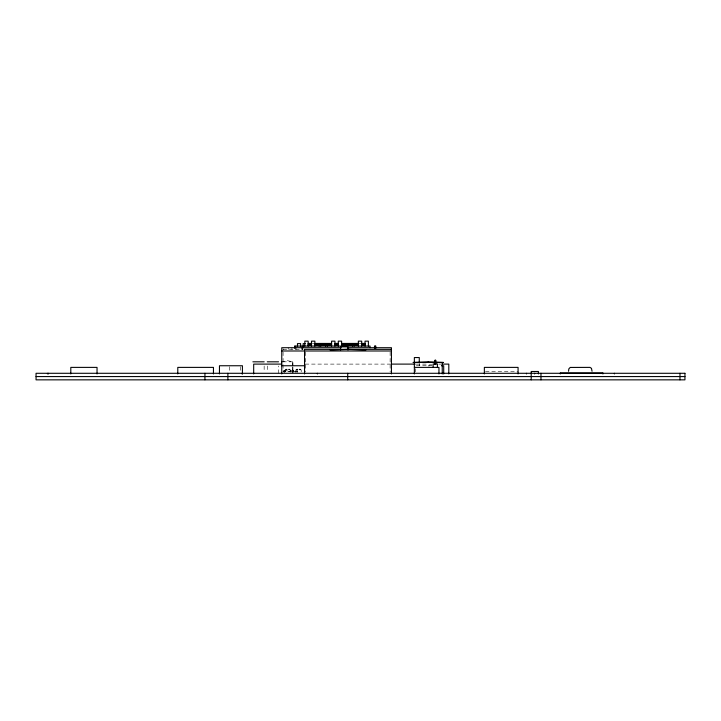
<?xml version="1.0" encoding="UTF-8"?>
<svg xmlns="http://www.w3.org/2000/svg" width="721" height="721" viewBox="0 0 721 721"><rect width="100%" height="100%" fill="white"/><g stroke="black" fill="none" stroke-linecap="round" stroke-linejoin="round"><path stroke-width="0.54" stroke-dasharray="3.6 2.7" d="M264.156 365.989L264.138 372.243M292.87 367.025L292.816 373.289L292.789 367.025L292.861 372.243M292.87 365.989L292.906 361.816L287.273 360.653L282.569 361.618M293.032 371.333C290.869 372.18 295.331 371.657 293.267 371.333M284.858 371.324L284.813 372.225L284.75 371.685M292.789 370.774C291.626 372.288 294.384 371.883 293.798 371.198C290.923 373.289 293.456 369.404 293.51 370.774M293.735 372.279L293.51 371.423M292.51 371.207L292.51 371.856M284.66 372.451L284.858 371.982M283.813 370.801L297.62 370.666L297.62 372.225M283.966 370.711L283.587 371.108L284.723 370.927M293.032 370.675L292.51 372.099M292.789 371.432L292.564 372.279M293.519 371.865L293.267 370.675M292.681 371.522L293.609 371.513M297.62 371.324L283.632 371.648L297.62 371.982M284.66 371.793L283.677 371.721M292.735 370.819L293.573 370.819M283.966 371.369L283.596 371.739L284.813 371.739M293.402 371.928L292.51 371.441M292.933 370.702L293.393 370.711M292.933 371.36L293.393 371.369M312.346 343.611L314.023 343.611M359.184 343.611L360.861 343.611M283.074 349.352L303.144 349.352M282.785 361.816L292.906 361.816M305.271 364.105L390.494 364.105M416.287 364.105L427.499 364.105M438.71 364.105L440.955 364.105M416.323 365.745L427.4 365.745M485.485 371.486L518.075 371.486M284.453 370.711L284.813 371.081M284.516 371.396L284.624 371.477M283.84 371.865L283.732 371.784M283.569 372.153L283.596 372.216M278.513 373.289L278.423 365.989M267.275 365.989L267.302 372.243M419.28 363.699L419.28 365.745M415.666 368.728L415.666 371.856M390.133 352.082L390.133 371.757M305.578 352.082L305.578 371.757M302.748 347.711L302.748 349.352M302.18 346.071L302.18 349.352M301.522 346.071L301.522 349.352M301.198 371.892L301.198 369.846L295.835 369.846L295.835 372.225M300.513 369.846L300.513 369.188L299.206 369.188L299.206 369.846M299.864 369.188L299.864 369.846M297.836 369.846L297.836 369.188L296.52 369.188L296.52 369.846M297.178 369.188L297.178 369.846M296.07 346.071L296.07 349.352M295.412 346.071L295.412 349.352M291.915 347.711L291.915 349.352M290.473 372.225L290.473 369.846L285.101 369.846L285.101 371.892M289.779 369.846L289.779 369.188L288.472 369.188L288.472 369.846M289.13 369.188L289.13 369.846M288.742 347.711L288.742 349.352M287.102 369.846L287.102 369.188L285.786 369.188L285.786 369.846M286.444 369.188L286.444 369.846M283.074 348.694L283.074 350.009M283.074 352.082L283.074 371.757M240.589 366.728L240.589 372.198M229.593 366.728L229.593 372.198M292.798 365.989L292.762 361.816L292.78 365.989"/><path stroke-width="1.08" d="M592.049 371.261L591.472 368.35L590.003 367.386L570.203 367.44L568.842 368.873L568.536 371.261M428.824 365.817L429.374 365.114L431.762 365.096M330.137 350.036L347.991 349.352L365.844 350.036M308.164 343.448L311.508 343.448M314.861 343.448L331.588 343.448M334.932 343.448L338.275 343.448M341.619 343.448L358.346 343.448M361.69 343.448L365.042 343.448M305.244 343.611L303.144 343.611L303.144 347.711M308.164 344.106L311.508 344.106M314.861 344.106L331.588 344.106M334.932 344.106L338.275 344.106M341.619 344.106L358.346 344.106M361.69 344.106L365.042 344.106M308.164 344.755L311.508 344.755M314.861 344.755L331.588 344.755M334.932 344.755L338.275 344.755M341.619 344.755L358.346 344.755M361.69 344.755L365.042 344.755M308.164 345.413L311.508 345.413M314.861 345.413L331.588 345.413M334.932 345.413L338.275 345.413M341.619 345.413L358.346 345.413M361.69 345.413L365.042 345.413M341.078 347.711L281.767 347.711L281.767 373.947M347.756 347.711L391.44 347.711L391.44 373.947M391.44 349.352L304.541 349.352L304.541 373.947M281.767 350.992L304.145 350.992M304.541 350.992L391.44 350.992M252.891 361.816L264.183 361.816M267.257 361.816L278.549 361.816M281.614 361.816L282.154 361.816M281.722 364.105L253.684 364.105L253.684 373.947M391.611 364.105L415.161 364.105M442.072 364.105L448.804 364.105L448.804 373.947M281.767 365.745L304.541 365.745M441.531 365.745L443.703 365.745L443.703 373.947M414.359 367.386L438.954 367.386L438.954 373.947M560.298 372.964L602.927 372.964M36.05 376.569L684.95 376.569M679.975 373.289L679.975 379.85M614.409 373.289L614.409 373.947M602.927 373.289L602.927 373.947M560.298 373.289L560.298 373.947M540.975 373.289L540.975 379.85M538.416 373.947L538.416 371.486L531.197 371.486L531.197 379.85M534.603 373.289L534.603 373.947M526.492 373.289L526.492 373.947M518.075 373.947L518.075 367.386L484.359 367.386L484.359 373.947M442.234 362.465L442.234 373.947M437.422 367.386L437.422 363.952L433.132 363.952L433.132 367.386M435.277 360.293L435.277 364.186M419.28 362.672L419.28 357.553L414.359 357.553L414.359 373.947M375.821 348.261L375.821 346.071L374.505 346.071L374.505 348.261M375.163 346.071L375.163 348.261M370.053 347.711L370.053 346.071L294.763 346.071L294.763 348.261M368.386 346.071L368.386 341.15L365.042 341.15L365.042 346.071M361.69 346.071L361.69 341.15L358.346 341.15L358.346 346.071M354.101 346.071L354.101 343.611L352.425 343.611L352.425 346.071M347.991 349.964L347.991 346.891L340.582 346.891L340.582 349.964M347.72 373.289L347.72 379.85M347.54 346.071L347.54 343.611L345.873 343.611L345.873 346.071M341.619 346.071L341.619 341.15L338.275 341.15L338.275 346.071M334.932 346.071L334.932 341.15L331.588 341.15L331.588 346.071M327.334 346.071L327.334 343.611L325.667 343.611L325.667 346.071M320.782 346.071L320.782 343.611L319.106 343.611L319.106 346.071M317.402 373.289L317.402 373.947M314.861 346.071L314.861 341.15L311.508 341.15L311.508 346.071M308.164 346.071L308.164 341.15L304.821 341.15L304.821 346.071M300.621 346.071L300.621 343.611L297.476 343.611L297.476 346.071M294.943 346.071L294.943 347.711M242.418 373.947L242.418 365.745L219.463 365.745L219.463 373.947M242.211 373.289L242.085 373.947M227.89 373.289L227.89 379.85M213.452 373.947L213.452 367.386L177.79 367.386L177.79 373.947M204.935 373.289L204.935 379.85M97.038 373.947L97.038 367.386L70.802 367.386L70.802 373.947M48.514 373.289L48.514 373.947M47.46 373.289L47.46 373.947M428.292 361.816L413.043 362.465L443.541 362.465L428.292 361.816M435.754 360.293L434.799 360.293L434.799 364.186L435.754 364.186L435.754 360.293M684.95 373.289L36.05 373.289L36.05 379.85L684.95 379.85L684.95 373.289"/></g></svg>
